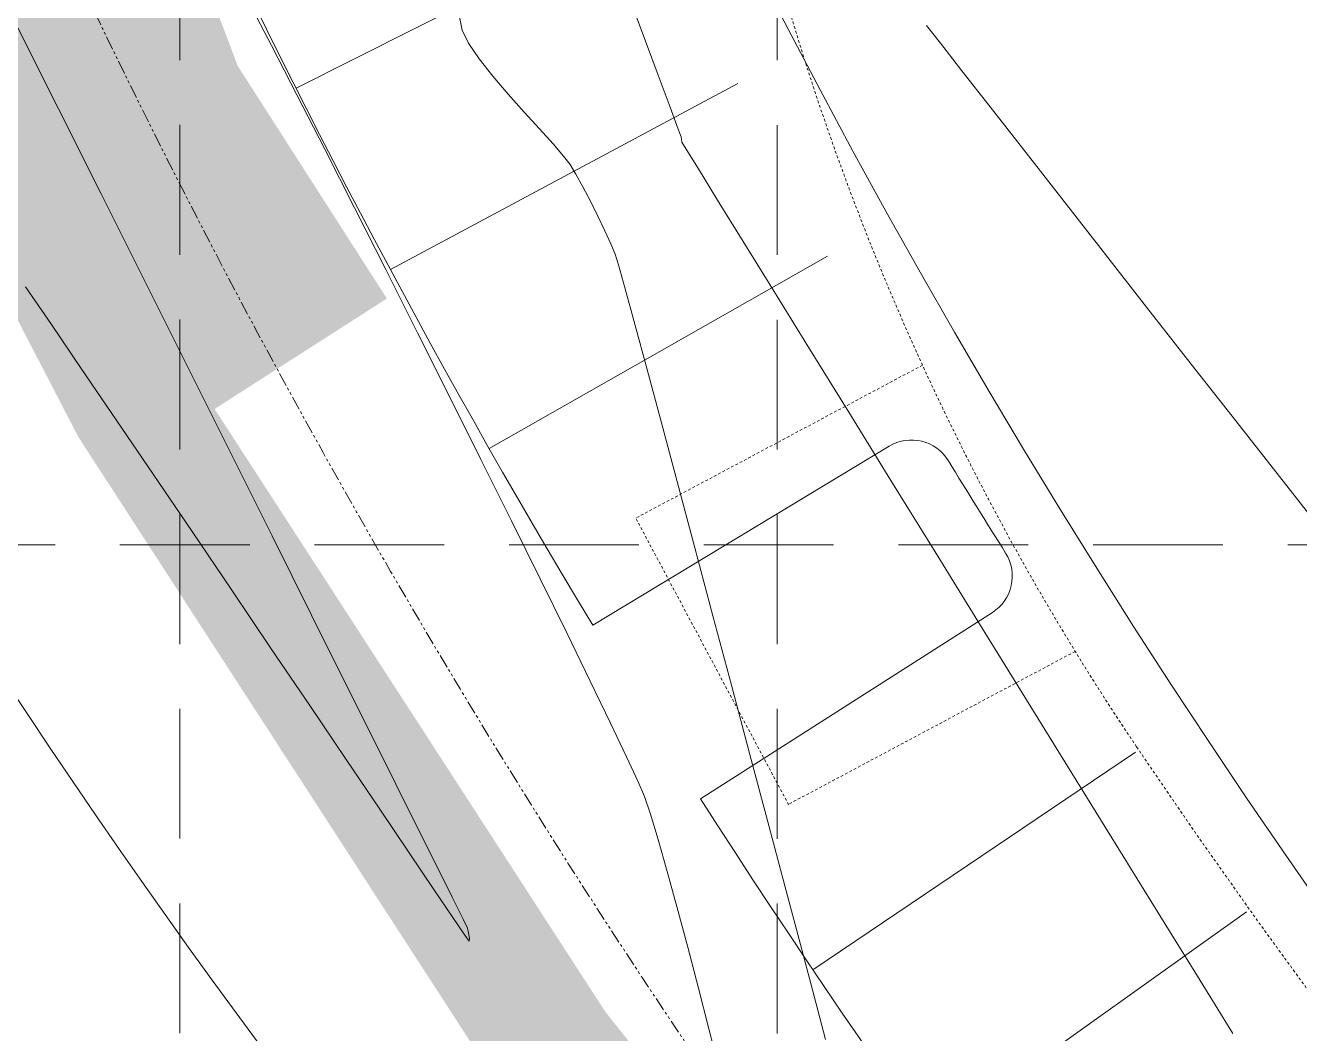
# Model space of a CAD drawing. Extents: x 2140663 to 2528301, y 336313 to 7007653.
# Drawn here: x 2527386.6 to 2527445.5, y 7006284 to 7006330.6 of the extents above; entities that cross this region are included whole.
import ezdxf

# ---------------------------------------------------------------- set-up
doc = ezdxf.new("R2010")
doc.units = 0
doc.header["$MEASUREMENT"] = 0
for name, pattern in [('HIDDEN', [0.375, 0.25, -0.125]), ('PHANTOM2', [1.25, 0.625, -0.125, 0.125, -0.125, 0.125, -0.125]), ('xdrc002pt$0$HIDDEN2', [0.1875, 0.125, -0.0625])]:
    doc.linetypes.add(name, pattern=pattern)
for name, color, linetype in [('1 EXISTING CONTOURS', 43, 'Continuous'), ('1 SILT FENCE', 200, 'Continuous'), ('GRID', 254, 'HIDDEN'), ('LIMITS OF DISTURBANCE', 1, 'HIDDEN'), ('xdrc002ar$0$xdrc002ar$0$C-PKNG-FACE-N', 1, 'Continuous'), ('xdrc002ar$0$xdrc002ar$0$C-PKNG-STRP-N', 6, 'Continuous'), ('xdrc002bs$0$v-rail-road-exist-demo', 14, 'xdrc002bs$0$TRACKS'), ('xdrc002bs$0$v-rail-road-exst', 14, 'xdrc002bs$0$TRACKS'), ('xdrc002pt$0$V-ESMT-ACCS-N', 2, 'xdrc002pt$0$HIDDEN2'), ('xdrc002pt$0$v-prop-line', 3, 'PHANTOM2')]:
    doc.layers.add(name, color=color, linetype=linetype)
doc.linetypes.add('xdrc002bs$0$TRACKS', pattern='A,0.15,[130,ltypeshp.shx,S=0.25,R=0,X=0,Y=0],0.15', length=0.3)

msp = doc.modelspace()

# ---------------------------------------------------------------- linework, layer by layer
at = {"layer": '1 EXISTING CONTOURS', "color": 43, "lineweight": 0, "extrusion": (0.9368229661767872, 0.3498038450956855, 0), "elevation": 4818581.782104854}
msp.add_lwpolyline([(5679594.641708712, 603), (5679591.892343641, 603)], dxfattribs=at)
at = {"layer": '1 EXISTING CONTOURS', "color": 43, "lineweight": 0}
for points, elevation in [([(2527396.923392883, 7006331.660442058), (2527397.954239432, 7006329.686309978)], 601), ([(2527406.769749418, 7006330.393052331), (2527407.0674774, 7006329.794153987)], 602), ([(2527414.995360813, 7006330.5585473), (2527415.788386043, 7006328.436194272)], 603), ([(2527428.887782692, 7006329.791395475), (2527428.250136296, 7006330.613484456)], 603), ([(2527397.954239432, 7006329.686309978), (2527399.128483375, 7006327.411195022)], 601), ([(2527408.185412, 7006328.275987545), (2527408.895749873, 7006327.440789365)], 602), ([(2527399.128483375, 7006327.411195022), (2527400.418581156, 7006324.890471439)], 601), ([(2527408.895749873, 7006327.440789365), (2527409.633755629, 7006326.610894493)], 602), ([(2527388.104345124, 7006326.758493735), (2527390.062717165, 7006322.85384523)], 600), ([(2527410.344494897, 7006325.828337885), (2527410.973033304, 7006325.135154502)], 602), ([(2527410.973033304, 7006325.135154502), (2527411.464436477, 7006324.573379303)], 602), ([(2527416.915311274, 7006325.338558942), (2527416.935026, 7006325.213204385)], 603), ([(2527417.132589822, 7006324.891267245), (2527417.695514778, 7006323.978329948)], 603), ([(2527411.763770044, 7006324.185047248), (2527412.034954496, 7006323.733715432)], 602), ([(2527417.695514778, 7006323.978329948), (2527418.585356801, 7006322.536640869)], 603), ([(2527401.796989223, 7006322.179513476), (2527403.23616402, 7006319.333695377)], 601), ([(2527413.050777658, 7006321.798174151), (2527413.374369585, 7006321.124643812)], 602), ([(2527413.374369585, 7006321.124643812), (2527413.649234084, 7006320.519687868)], 602), ([(2527403.23616402, 7006319.333695377), (2527404.708561995, 7006316.408391394)], 601), ([(2527392.064516609, 7006318.857042718), (2527394.075003282, 7006314.838226092)], 600), ([(2527414.305919694, 7006318.438617372), (2527414.753140518, 7006316.801771099)], 602), ([(2527415.319523961, 7006314.708505534), (2527415.984651641, 7006312.236344706)], 602), ([(2527444.559588828, 7006309.756586917), (2527442.547278499, 7006312.32470904)], 603), ([(2527394.283018202, 7006307.211305533), (2527392.488158526, 7006309.860165802)], 600), ([(2527416.728105176, 7006309.462812644), (2527417.529466183, 7006306.465433378)], 602), ([(2527446.469667184, 7006307.319947942), (2527444.559588828, 7006309.756586917)], 603), ([(2527397.983077617, 7006307.015110088), (2527399.811184931, 7006303.351090499)], 600), ([(2527432.859819043, 7006299.437869021), (2527434.961931539, 7006296.038590756)], 603), ([(2527402.960585632, 7006294.372803533), (2527401.411621657, 7006296.666161158)], 600), ([(2527420.07681021, 7006296.90545264), (2527420.905617279, 7006293.787924846)], 602), ([(2527434.961931539, 7006296.038590756), (2527437.006520406, 7006292.733044456)], 603), ([(2527415.20023448, 7006294.965962174), (2527415.478257406, 7006294.147702827)], 601), ([(2527415.834627212, 7006292.96708139), (2527416.251908688, 7006291.498210136)], 601), ([(2527437.006520406, 7006292.733044456), (2527438.955141576, 7006289.583478494)], 603), ([(2527416.712666627, 7006289.815201345), (2527417.199465819, 7006287.992167292)], 601), ([(2527407.014829235, 7006288.870060776), (2527407.064477983, 7006288.660801863)], 600), ([(2527407.106731403, 7006288.402449842), (2527407.1015034, 7006288.267129142)], 600), ([(2527417.199465819, 7006287.992167292), (2527417.694871054, 7006286.103220253)], 601), ([(2527417.694871054, 7006286.103220253), (2527418.181447124, 7006284.222472505)], 601)]:
    msp.add_lwpolyline(points, dxfattribs=dict(at, elevation=elevation))
at = {"layer": '1 EXISTING CONTOURS', "color": 43, "lineweight": 0, "extrusion": (0.9806572332450397, 0.1957329580938882, 0), "elevation": 3849889.503322495}
msp.add_lwpolyline([(6376112.400244692, 602), (6376111.775101759, 602)], dxfattribs=at)
at = {"layer": '1 EXISTING CONTOURS', "color": 43, "lineweight": 0, "extrusion": (0.8935633611282834, 0.4489370998805127, 0), "elevation": 5403781.425167684}
msp.add_lwpolyline([(5125962.789769979, 600.0000000000003), (5125958.601645487, 600.0000000000003)], dxfattribs=at)
at = {"layer": '1 EXISTING CONTOURS', "color": 43, "lineweight": 0, "extrusion": (0.8264974451848304, 0.5629404703012109, 0), "elevation": 6033042.073618589}
msp.add_lwpolyline([(4367933.951782297, 602.0000000000007), (4367933.080999309, 602.0000000000007)], dxfattribs=at)
at = {"layer": '1 EXISTING CONTOURS', "color": 43, "lineweight": 0, "extrusion": (0.7888891665507849, 0.6145355017399793, 0), "elevation": 6299499.662510248}
msp.add_lwpolyline([(3974021.271972884, 603), (3974022.890048256, 603)], dxfattribs=at)
at = {"layer": '1 EXISTING CONTOURS', "color": 43, "lineweight": 0, "extrusion": (0.786141784190765, 0.6180461917602607, 0), "elevation": 6317135.689454472}
msp.add_lwpolyline([(3945913.423170965, 602.0000000000007), (3945912.407493457, 602.0000000000007)], dxfattribs=at)
at = {"layer": '1 EXISTING CONTOURS', "color": 43, "lineweight": 0, "extrusion": (0.9366897498809077, 0.350160409623993, 0), "elevation": 4820743.297846396}
msp.add_lwpolyline([(5677755.0827309, 603), (5677753.373087737, 603)], dxfattribs=at)
at = {"layer": '1 EXISTING CONTOURS', "color": 43, "lineweight": 0, "extrusion": (0.7883228313943369, 0.6152618251626017, 0), "elevation": 6303157.1506195}
msp.add_lwpolyline([(3968215.497229152, 603), (3968217.610294825, 603)], dxfattribs=at)
at = {"layer": '1 EXISTING CONTOURS', "color": 43, "lineweight": 0, "extrusion": (0.7402581946171155, 0.67232269432335, 0), "elevation": 6581448.07688782}
msp.add_lwpolyline([(3487255.833253234, 602), (3487254.776113153, 602)], dxfattribs=at)
at = {"layer": '1 EXISTING CONTOURS', "color": 43, "lineweight": 0, "extrusion": (0.9366930887476864, 0.3501514779239391, 0), "elevation": 4820689.158143239}
msp.add_lwpolyline([(5677799.340404729, 603), (5677798.259127472, 603)], dxfattribs=at)
at = {"layer": '1 EXISTING CONTOURS', "color": 43, "lineweight": 0, "extrusion": (0.7879957422662393, 0.6156806884824947, 0), "elevation": 6305265.148682059}
msp.add_lwpolyline([(3964862.63030879, 603), (3964865.15567311, 603)], dxfattribs=at)
at = {"layer": '1 EXISTING CONTOURS', "color": 43, "lineweight": 0, "extrusion": (0.9370355469976406, 0.349233995571497, 0), "elevation": 4815126.512568594}
msp.add_lwpolyline([(5682516.493486815, 603), (5682516.112911979, 603)], dxfattribs=at)
at = {"layer": '1 EXISTING CONTOURS', "color": 43, "lineweight": 0, "extrusion": (0.9913812372772303, 0.1310085584023746, 0), "elevation": 3423522.290919329}
msp.add_lwpolyline([(6614826.364245987, 603.0000000000003), (6614826.236350666, 603.0000000000003)], dxfattribs=at)
at = {"layer": '1 EXISTING CONTOURS', "color": 43, "lineweight": 0, "extrusion": (0.8913911260401346, 0.4532348843777377, 0), "elevation": 5428413.156719055}
msp.add_lwpolyline([(5099869.797028484, 601.0000000000003), (5099866.75576199, 601.0000000000003)], dxfattribs=at)
at = {"layer": '1 EXISTING CONTOURS', "color": 43, "lineweight": 0, "extrusion": (0.8523091735047468, 0.5230383090746372, 0), "elevation": 5818717.131335331}
msp.add_lwpolyline([(4649619.371749099, 603.0000000000007), (4649618.994025673, 603.0000000000007)], dxfattribs=at)
at = {"layer": '1 EXISTING CONTOURS', "color": 43, "lineweight": 0, "extrusion": (0.7877759992300396, 0.6159618292046292, 0), "elevation": 6306679.526169043}
msp.add_lwpolyline([(3962609.619976116, 603), (3962612.474946796, 603)], dxfattribs=at)
at = {"layer": '1 EXISTING CONTOURS', "color": 43, "lineweight": 0, "extrusion": (0.7920158435477286, 0.6105005352736228, 0), "elevation": 6279114.825346658}
msp.add_lwpolyline([(4006134.015259029, 602), (4006133.524950586, 602)], dxfattribs=at)
at = {"layer": '1 EXISTING CONTOURS', "color": 43, "lineweight": 0, "extrusion": (0.8751725134522949, 0.4838109875742725, 0), "elevation": 5601657.948034633}
msp.add_lwpolyline([(4908952.239457767, 602), (4908951.575182032, 602)], dxfattribs=at)
at = {"layer": '1 EXISTING CONTOURS', "color": 43, "lineweight": 0, "extrusion": (0.8857044185900332, 0.4642495911576998, 0), "elevation": 5491222.95060962}
msp.add_lwpolyline([(5032181.220997505, 602.0000000000007), (5032180.473874331, 602.0000000000007)], dxfattribs=at)
at = {"layer": '1 EXISTING CONTOURS', "color": 43, "lineweight": 0, "extrusion": (0.8941229014406148, 0.4478216577158999, 0), "elevation": 5397380.450850614}
msp.add_lwpolyline([(5132693.710929093, 600), (5132689.240847288, 600)], dxfattribs=at)
at = {"layer": '1 EXISTING CONTOURS', "color": 43, "lineweight": 0, "extrusion": (0.893723930913458, 0.4486173595756149, 0), "elevation": 5401967.112216948}
msp.add_lwpolyline([(5127876.864109592, 602), (5127876.08931203, 602)], dxfattribs=at)
at = {"layer": '1 EXISTING CONTOURS', "color": 43, "lineweight": 0, "extrusion": (0.8508527067825064, 0.5254042932455751, 0), "elevation": 5831612.885137588}
msp.add_lwpolyline([(4633431.919317039, 603), (4633429.676634526, 603)], dxfattribs=at)
at = {"layer": '1 EXISTING CONTOURS', "color": 43, "lineweight": 0, "extrusion": (0.7876118700649871, 0.616171682352195, 0), "elevation": 6307734.999308143}
msp.add_lwpolyline([(3960926.186127352, 603.0000000000003), (3960929.288011865, 603.0000000000003)], dxfattribs=at)
at = {"layer": '1 EXISTING CONTOURS', "color": 43, "lineweight": 0, "extrusion": (0.8507868877734648, 0.5255108672451426, 0), "elevation": 5832193.224484937}
msp.add_lwpolyline([(4632699.170320934, 603), (4632696.452310639, 603)], dxfattribs=at)
at = {"layer": '1 EXISTING CONTOURS', "color": 43, "lineweight": 0, "extrusion": (0.9240174824393882, 0.3823502218469017, 0), "elevation": 5014242.602281381}
msp.add_lwpolyline([(5507605.47828187, 602), (5507604.951525662, 602)], dxfattribs=at)
at = {"layer": '1 EXISTING CONTOURS', "color": 43, "lineweight": 0, "extrusion": (0.7874783018230929, 0.6163423757602732, 0), "elevation": 6308593.346738163}
msp.add_lwpolyline([(3959555.68142079, 603), (3959558.947526501, 603)], dxfattribs=at)
at = {"layer": '1 EXISTING CONTOURS', "color": 43, "lineweight": 0, "extrusion": (0.957713704887819, 0.287722886594111, 0), "elevation": 4436417.506964911}
msp.add_lwpolyline([(5982853.907668051, 602.0000000000007), (5982853.394533907, 602.0000000000007)], dxfattribs=at)
at = {"layer": '1 EXISTING CONTOURS', "color": 43, "lineweight": 0, "extrusion": (0.9632295444307315, 0.268679818251698, 0), "elevation": 4316936.495179977}
msp.add_lwpolyline([(6069628.84641012, 602), (6069627.7014048, 602)], dxfattribs=at)
at = {"layer": '1 EXISTING CONTOURS', "color": 43, "lineweight": 0, "extrusion": (0.8242924741093918, 0.5661642139226196, 0), "elevation": 6050032.557185967}
msp.add_lwpolyline([(4344337.677854635, 600), (4344339.793592658, 600)], dxfattribs=at)
at = {"layer": '1 EXISTING CONTOURS', "color": 43, "lineweight": 0, "extrusion": (0.8507388149500761, 0.525588687794306, 0), "elevation": 5832616.959751314}
msp.add_lwpolyline([(4632162.953502497, 603.0000000000007), (4632159.833327268, 603.0000000000007)], dxfattribs=at)
at = {"layer": '1 EXISTING CONTOURS', "color": 43, "lineweight": 0, "extrusion": (0.7873609108547542, 0.6164923325216397, 0), "elevation": 6309347.292990286}
msp.add_lwpolyline([(3958350.848899601, 603.0000000000007), (3958354.196533818, 603.0000000000007)], dxfattribs=at)
at = {"layer": '1 EXISTING CONTOURS', "color": 43, "lineweight": 0, "extrusion": (0.825789583219319, 0.5639783366818831, 0), "elevation": 6038501.384063305}
msp.add_lwpolyline([(4360348.952098325, 600), (4360351.457956469, 600)], dxfattribs=at)
at = {"layer": '1 EXISTING CONTOURS', "color": 43, "lineweight": 0, "extrusion": (0.9652894847992632, 0.2611823319751417, 0), "elevation": 4269613.045776262}
msp.add_lwpolyline([(6103007.85682843, 602.0000000000007), (6103005.688291843, 602.0000000000007)], dxfattribs=at)
at = {"layer": '1 EXISTING CONTOURS', "color": 43, "lineweight": 0, "extrusion": (0.8940182420958077, 0.4480305601183046, 0), "elevation": 5398589.779430926}
msp.add_lwpolyline([(5131420.131774416, 601), (5131416.832719112, 601)], dxfattribs=at)
at = {"layer": '1 EXISTING CONTOURS', "color": 43, "lineweight": 0, "extrusion": (0.8506992240316572, 0.5256527658368557, 0), "elevation": 5832965.847753236}
msp.add_lwpolyline([(4631720.494547727, 603), (4631717.045370413, 603)], dxfattribs=at)
at = {"layer": '1 EXISTING CONTOURS', "color": 43, "lineweight": 0, "extrusion": (0.8945093297118698, 0.4470492803466094, 0), "elevation": 5392945.586259684}
msp.add_lwpolyline([(5137344.287309447, 600), (5137339.848349775, 600)], dxfattribs=at)
at = {"layer": '1 EXISTING CONTOURS', "color": 43, "lineweight": 0, "extrusion": (0.7872498190673883, 0.6166341884605204, 0), "elevation": 6310060.402496122}
msp.add_lwpolyline([(3957210.625935135, 603.0000000000003), (3957213.972405145, 603.0000000000003)], dxfattribs=at)
at = {"layer": '1 EXISTING CONTOURS', "color": 43, "lineweight": 0, "extrusion": (0.8267408565675092, 0.5625829326259562, 0), "elevation": 6031128.982077919}
msp.add_lwpolyline([(4370537.785120551, 600), (4370540.601680659, 600)], dxfattribs=at)
at = {"layer": '1 EXISTING CONTOURS', "color": 43, "lineweight": 0, "extrusion": (0.8947780428462653, 0.4465112025920596, 0), "elevation": 5389865.00946312}
msp.add_lwpolyline([(5140580.268554732, 601.0000000000007), (5140577.007239775, 601.0000000000007)], dxfattribs=at)
at = {"layer": '1 EXISTING CONTOURS', "color": 43, "lineweight": 0, "extrusion": (0.8273895301561633, 0.5616284941026084, 0), "elevation": 6026081.339278881}
msp.add_lwpolyline([(4377491.786200361, 600.0000000000003), (4377494.834037119, 600.0000000000003)], dxfattribs=at)
at = {"layer": '1 EXISTING CONTOURS', "color": 43, "lineweight": 0, "extrusion": (0.8506635104622898, 0.5257105591178227, 0), "elevation": 5833280.50219785}
msp.add_lwpolyline([(4631320.756772185, 603), (4631317.05175565, 603)], dxfattribs=at)
at = {"layer": '1 EXISTING CONTOURS', "color": 43, "lineweight": 0, "extrusion": (0.9659007595954353, 0.2589125771625648, 0), "elevation": 4255255.376906288}
msp.add_lwpolyline([(6113022.524900127, 602), (6113019.653453932, 602)], dxfattribs=at)
at = {"layer": '1 EXISTING CONTOURS', "color": 43, "lineweight": 0, "extrusion": (0.8946659837362461, 0.4467356909239009, 0), "elevation": 5391144.408043318}
msp.add_lwpolyline([(5139229.979814439, 600), (5139225.673821775, 600)], dxfattribs=at)
at = {"layer": '1 EXISTING CONTOURS', "color": 43, "lineweight": 0, "extrusion": (0.8955568523799329, 0.4449471026485592, 0), "elevation": 5380874.808709795}
msp.add_lwpolyline([(5149986.706836192, 601.0000000000003), (5149983.54509816, 601.0000000000003)], dxfattribs=at)
at = {"layer": '1 EXISTING CONTOURS', "color": 43, "lineweight": 0, "extrusion": (0.8506288929134191, 0.5257665703911679, 0), "elevation": 5833585.44120504}
msp.add_lwpolyline([(4630932.946109765, 603), (4630929.058416866, 603)], dxfattribs=at)
at = {"layer": '1 EXISTING CONTOURS', "color": 43, "lineweight": 0, "extrusion": (0.8964044741732551, 0.4432369780175951, 0), "elevation": 5371035.436315123}
msp.add_lwpolyline([(5160244.428671633, 601), (5160241.428346295, 601)], dxfattribs=at)
at = {"layer": '1 EXISTING CONTOURS', "color": 43, "lineweight": 0, "extrusion": (0.8281836718480174, 0.5604567830656842, 0), "elevation": 6019879.078335907}
msp.add_lwpolyline([(4386010.690853268, 600), (4386013.962955277, 600)], dxfattribs=at)
at = {"layer": '1 EXISTING CONTOURS', "color": 43, "lineweight": 0, "extrusion": (0.9661944161442662, 0.2578145655536954, 0), "elevation": 4248304.561757117}
msp.add_lwpolyline([(6117849.132365083, 602), (6117845.878669565, 602)], dxfattribs=at)
at = {"layer": '1 EXISTING CONTOURS', "color": 43, "lineweight": 0, "extrusion": (0.8505933191774644, 0.5258241201872201, 0), "elevation": 5833898.742622906}
msp.add_lwpolyline([(4630534.36492506, 603), (4630530.367718654, 603)], dxfattribs=at)
at = {"layer": '1 EXISTING CONTOURS', "color": 43, "lineweight": 0, "extrusion": (0.8973887652101796, 0.4412407552284232, 0), "elevation": 5359536.997949895}
msp.add_lwpolyline([(5172182.945776422, 601.0000000000007), (5172180.168697184, 601.0000000000007)], dxfattribs=at)
at = {"layer": '1 EXISTING CONTOURS', "color": 43, "lineweight": 0, "extrusion": (0.828422394620573, 0.5601038618784161, 0), "elevation": 6018009.752041279}
msp.add_lwpolyline([(4388571.961839761, 600.0000000000007), (4388575.226927482, 600.0000000000007)], dxfattribs=at)
at = {"layer": '1 EXISTING CONTOURS', "color": 43, "lineweight": 0, "extrusion": (0.8949420131916453, 0.4461824660657172, 0), "elevation": 5387965.982356083}
msp.add_lwpolyline([(5142553.745567781, 600), (5142549.940322229, 600)], dxfattribs=at)
at = {"layer": '1 EXISTING CONTOURS', "color": 43, "lineweight": 0, "extrusion": (0.9662908031220988, 0.2574530710666497, 0), "elevation": 4246015.431949981}
msp.add_lwpolyline([(6119434.842879127, 602.0000000000007), (6119431.518308947, 602.0000000000007)], dxfattribs=at)
at = {"layer": '1 EXISTING CONTOURS', "color": 43, "lineweight": 0, "extrusion": (0.8986179228960831, 0.438732069320137, 0), "elevation": 5345066.972929083}
msp.add_lwpolyline([(5187132.501176438, 601.0000000000007), (5187130.009171709, 601.0000000000007)], dxfattribs=at)
at = {"layer": '1 EXISTING CONTOURS', "color": 43, "lineweight": 0, "extrusion": (0.8505549308352249, 0.5258862135784562, 0), "elevation": 5834236.763851866}
msp.add_lwpolyline([(4630104.470620624, 603), (4630100.437063555, 603)], dxfattribs=at)
at = {"layer": '1 EXISTING CONTOURS', "color": 43, "lineweight": 0, "extrusion": (0.8285840173113383, 0.5598647392506549, 0), "elevation": 6016742.87160142}
msp.add_lwpolyline([(4390305.518585443, 600), (4390308.6972266, 600)], dxfattribs=at)
at = {"layer": '1 EXISTING CONTOURS', "color": 43, "lineweight": 0, "extrusion": (0.900291472900342, 0.4352875645167605, 0), "elevation": 5325163.489463891}
msp.add_lwpolyline([(5207561.088228125, 601), (5207558.943115873, 601)], dxfattribs=at)
at = {"layer": '1 EXISTING CONTOURS', "color": 43, "lineweight": 0, "extrusion": (0.9663675298795286, 0.2571649221696819, 0), "elevation": 4244190.494983424}
msp.add_lwpolyline([(6120697.362059548, 602), (6120694.046781862, 602)], dxfattribs=at)
at = {"layer": '1 EXISTING CONTOURS', "color": 43, "lineweight": 0, "extrusion": (0.8950748877558856, 0.4459158500309102, 0), "elevation": 5386433.817820089}
msp.add_lwpolyline([(5144154.745143142, 600.0000000000003), (5144151.307677977, 600.0000000000003)], dxfattribs=at)
at = {"layer": '1 EXISTING CONTOURS', "color": 43, "lineweight": 0, "extrusion": (0.8286747939719737, 0.5597303688701435, 0), "elevation": 6016030.861424094}
msp.add_lwpolyline([(4391278.121927712, 600), (4391281.134689642, 600)], dxfattribs=at)
at = {"layer": '1 EXISTING CONTOURS', "color": 43, "lineweight": 0, "extrusion": (0.9028419720417765, 0.4299725264708386, 0), "elevation": 5294370.913433157}
msp.add_lwpolyline([(5238861.800671812, 601), (5238860.064245919, 601)], dxfattribs=at)
at = {"layer": '1 EXISTING CONTOURS', "color": 43, "lineweight": 0, "extrusion": (0.8952167703003816, 0.4456309394251636, 0), "elevation": 5384796.243909691}
msp.add_lwpolyline([(5145865.462836834, 600), (5145862.471423388, 600)], dxfattribs=at)
at = {"layer": '1 EXISTING CONTOURS', "color": 43, "lineweight": 0, "extrusion": (0.9074433650860078, 0.4201744151675378, 0), "elevation": 5237352.064608246}
msp.add_lwpolyline([(5295862.67694901, 601), (5295861.410935191, 601)], dxfattribs=at)
at = {"layer": '1 EXISTING CONTOURS', "color": 43, "lineweight": 0, "extrusion": (0.9188346137618711, 0.3946428164214739, 0), "elevation": 5087260.547370239}
msp.add_lwpolyline([(5440200.810232928, 601.0000000000007), (5440200.076064618, 601.0000000000007)], dxfattribs=at)
at = {"layer": '1 EXISTING CONTOURS', "color": 43, "lineweight": 0, "extrusion": (0.8286078946362038, 0.5598293998590622, 0), "elevation": 6016555.620030696}
msp.add_lwpolyline([(4390553.904118698, 600), (4390556.346823545, 600)], dxfattribs=at)
at = {"layer": '1 EXISTING CONTOURS', "color": 43, "lineweight": 0, "extrusion": (0.8953860590323788, 0.4452906975117105, 0), "elevation": 5382840.27004985}
msp.add_lwpolyline([(5147908.486983549, 600), (5147906.019893176, 600)], dxfattribs=at)
at = {"layer": '1 EXISTING CONTOURS', "color": 43, "lineweight": 0, "extrusion": (0.9573376291924853, 0.2889717351785667, 0), "elevation": 4444210.91897246}
msp.add_lwpolyline([(5977037.3925178, 601.0000000000007), (5977036.159283672, 601.0000000000007)], dxfattribs=at)
at = {"layer": '1 EXISTING CONTOURS', "color": 43, "lineweight": 0, "extrusion": (0.9664825698395104, 0.2567322383270477, 0), "elevation": 4241449.738477927}
msp.add_lwpolyline([(6122590.398910506, 602.0000000000007), (6122587.34272, 602.0000000000007)], dxfattribs=at)
at = {"layer": '1 EXISTING CONTOURS', "color": 43, "lineweight": 0, "extrusion": (0.828372831524195, 0.5601771612557832, 0), "elevation": 6018398.038517074}
msp.add_lwpolyline([(4388026.011049131, 600.0000000000007), (4388028.049576342, 600.0000000000007)], dxfattribs=at)
at = {"layer": '1 EXISTING CONTOURS', "color": 43, "lineweight": 0, "extrusion": (0.8956271547588033, 0.4448055751209181, 0), "elevation": 5380050.707591615}
msp.add_lwpolyline([(5150821.30793388, 600), (5150819.443437859, 600)], dxfattribs=at)
at = {"layer": '1 EXISTING CONTOURS', "color": 43, "lineweight": 0, "extrusion": (0.9645079784537055, 0.26405370570993, 0), "elevation": 4287750.373225853}
msp.add_lwpolyline([(6090250.422208048, 601), (6090248.677267802, 601)], dxfattribs=at)
at = {"layer": '1 EXISTING CONTOURS', "color": 43, "lineweight": 0, "extrusion": (0.8278287674443948, 0.5609808657980184, 0), "elevation": 6022653.955613488}
msp.add_lwpolyline([(4382181.297794146, 600.0000000000007), (4382182.852712009, 600.0000000000007)], dxfattribs=at)
at = {"layer": '1 EXISTING CONTOURS', "color": 43, "lineweight": 0, "extrusion": (0.9665272704684083, 0.2565639012817047, 0), "elevation": 4240383.297519132}
msp.add_lwpolyline([(6123325.987026196, 602), (6123323.180630589, 602)], dxfattribs=at)
at = {"layer": '1 EXISTING CONTOURS', "color": 43, "lineweight": 0, "extrusion": (0.8960971980577975, 0.4438578732353009, 0), "elevation": 5374598.82344825}
msp.add_lwpolyline([(5156507.930968709, 600), (5156506.747337827, 600)], dxfattribs=at)
at = {"layer": '1 EXISTING CONTOURS', "color": 43, "lineweight": 0, "extrusion": (0.8503206984894862, 0.5262648665076858, 0), "elevation": 5836297.710089022}
msp.add_lwpolyline([(4627490.728109137, 603), (4627487.280777732, 603)], dxfattribs=at)
at = {"layer": '1 EXISTING CONTOURS', "color": 43, "lineweight": 0, "extrusion": (0.8263898719306757, 0.5630983746827916, 0), "elevation": 6033853.161962599}
msp.add_lwpolyline([(4366747.182181852, 600), (4366748.17406242, 600)], dxfattribs=at)
at = {"layer": '1 EXISTING CONTOURS', "color": 43, "lineweight": 0, "extrusion": (0.8981482291891871, 0.4396928000369433, 0), "elevation": 5350600.905953901}
msp.add_lwpolyline([(5181403.699149211, 600), (5181403.274649719, 600)], dxfattribs=at)
at = {"layer": '1 EXISTING CONTOURS', "color": 43, "lineweight": 0, "extrusion": (0.8186676523670267, 0.5742675987445759, 0), "elevation": 6092590.777640087}
msp.add_lwpolyline([(4284413.560226912, 600), (4284413.909677043, 600)], dxfattribs=at)
at = {"layer": '1 EXISTING CONTOURS', "color": 43, "lineweight": 0, "extrusion": (0.9868881953925092, 0.1614053586313565, 0), "elevation": 3625120.730856488}
msp.add_lwpolyline([(6506486.529208258, 600.0000000000007), (6506486.267423769, 600.0000000000007)], dxfattribs=at)
at = {"layer": '1 EXISTING CONTOURS', "color": 43, "lineweight": 0, "extrusion": (0.966566353913409, 0.2564166209170902, 0), "elevation": 4239450.189224737}
msp.add_lwpolyline([(6123969.250201175, 602), (6123966.773768105, 602)], dxfattribs=at)
at = {"layer": '1 EXISTING CONTOURS', "color": 43, "lineweight": 0, "extrusion": (0.850215636568829, 0.5264345840974557, 0), "elevation": 5837221.262391288}
msp.add_lwpolyline([(4626322.235689721, 603.0000000000003), (4626319.117821679, 603.0000000000003)], dxfattribs=at)
at = {"layer": '1 EXISTING CONTOURS', "color": 43, "lineweight": 0, "extrusion": (0.9666016999727506, 0.2562833463371914, 0), "elevation": 4238605.763882617}
msp.add_lwpolyline([(6124551.259603797, 602.0000000000007), (6124549.193300936, 602.0000000000007)], dxfattribs=at)
at = {"layer": '1 EXISTING CONTOURS', "color": 43, "lineweight": 0, "extrusion": (0.9687707987243398, 0.2479579390521802, 0), "elevation": 4185752.726569037}
msp.add_lwpolyline([(6160790.158899791, 601), (6160788.302489394, 601)], dxfattribs=at)
at = {"layer": '1 SILT FENCE', "color": 200, "linetype": 'Continuous', "lineweight": 0, "const_width": 10}
msp.add_lwpolyline([(2527399.081934685, 7006315.288383235), (2527391.900589671, 7006326.489594969), (2527366.741728181, 7006393.255902261), (2527354.340679787, 7006455.342112081), (2527350.22266781, 7006657.083685357)], dxfattribs=at)
at = {"layer": 'GRID', "color": 253, "linetype": 'HIDDEN', "lineweight": 0, "ltscale": 24}
for p, q in [((2527393.70391521, 7006032.011927022), (2527393.789998551, 7007623.565466588)), ((2527421.368363672, 7006032.007577593), (2527421.22060479, 7007623.464267181)), ((2527228.947377252, 7006306.604331039), (2528272.331315909, 7006306.604331039))]:
    msp.add_line(p, q, dxfattribs=at)
at = {"layer": 'LIMITS OF DISTURBANCE', "ltscale": 70, "const_width": 6}
msp.add_lwpolyline([(2527323.279507909, 7007478.034385583), (2527323.279507909, 7007463.102355542), (2527345.362386929, 7006446.874516389, 0.3527120601780434), (2527681.725039883, 7006131.321992346), (2528205.897920626, 7006144.525554366), (2528183.386823632, 7007495.015237641)], format="xyb", close=True, dxfattribs=at)
at = {"layer": 'xdrc002ar$0$xdrc002ar$0$C-PKNG-FACE-N', "color": 7, "linetype": 'Continuous', "lineweight": 0}
for p, q in [((2527426.513193901, 7006311.156612497), (2527412.809256908, 7006302.887303637)), ((2527431.287116455, 7006303.467467578), (2527417.797373138, 7006294.853166478))]:
    msp.add_line(p, q, dxfattribs=at)
for centre, radius, start, end in [((2527731.944868506, 7006495.461958744), 372.7365509038806, 184.2893280860441, 211.1078637476755), ((2527427.546495185, 7006309.444220818), 1.9999992, 31.42908751527481, 121.1078641872133), ((2527731.944868506, 7006495.461958744), 354.7365581038806, 211.4290875152748, 212.2403268546641), ((2527430.210706258, 7006305.153094431), 1.9999992, 302.5615502703853, 32.2403268546641), ((2527731.944868506, 7006495.461958744), 372.7365509038806, 212.5615500005456, 241.6352742684922)]:
    msp.add_arc(centre, radius, start, end, dxfattribs=at)
at = {"layer": 'xdrc002ar$0$xdrc002ar$0$C-PKNG-STRP-N', "color": 7, "linetype": 'Continuous', "lineweight": 0}
for p, q in [((2527415.163689531, 7006335.81324967), (2527399.089623277, 7006327.712377217)), ((2527419.516987749, 7006327.936148058), (2527403.452370536, 7006319.322198446)), ((2527423.669051564, 7006319.951143282), (2527408.026563192, 7006311.045398039)), ((2527437.90769427, 7006297.017594188), (2527422.987701115, 7006286.948158007)), ((2527443.036640773, 7006289.622065608), (2527428.376899906, 7006279.177366552))]:
    msp.add_line(p, q, dxfattribs=at)
at = {"layer": 'xdrc002bs$0$v-rail-road-exist-demo', "color": 7, "lineweight": 0, "ltscale": 0.1}
msp.add_lwpolyline([(2527406.993449498, 7006362.756524464, 0.2893170627698015), (2527718.472789923, 7006137.537521685, 0.2893170627698015)], format="xyb", dxfattribs=at)
at = {"layer": 'xdrc002bs$0$v-rail-road-exst', "color": 7, "lineweight": 0, "ltscale": 0.1}
msp.add_lwpolyline([(2527329.612689179, 7006488.599018269, 0.1754023176800247), (2527409.052752624, 7006268.680676657, 0.02902946981657823), (2527447.886468883, 7006227.158564671, 0.06767570571352022), (2527510.611701932, 7006181.840893986, 0.01454100416896879), (2527558.661133012, 7006157.949311711, 0.01454100416896879)], format="xyb", dxfattribs=at)
at = {"layer": 'xdrc002pt$0$V-ESMT-ACCS-N', "color": 7, "lineweight": 0}
for p, q in [((2527428.054430791, 7006314.904973308), (2527414.799488438, 7006307.833949239)), ((2527430.568389504, 7006308.656560406), (2527430.568389504, 7006308.656560406)), ((2527421.869405878, 7006294.581081311), (2527414.794206699, 7006307.84385009)), ((2527435.114592479, 7006301.670392962), (2527421.859650126, 7006294.599368894))]:
    msp.add_line(p, q, dxfattribs=at)
for centre, radius, start, end in [((2527540.790118296, 7006366.544839646), 100.0000456299874, 181.1631124530784, 214.060616932164), ((2527540.790072799, 7006366.544832123), 123.9999999892547, 181.1639551651033, 213.9739640355211), ((2527731.94173015, 7006495.772756336), 354.7352810526592, 214.0303340367748, 239.6416565874441)]:
    msp.add_arc(centre, radius, start, end, dxfattribs=at)
at = {"layer": 'xdrc002pt$0$v-prop-line', "color": 7, "lineweight": 0}
msp.add_arc((2527731.94322961, 7006495.76971355), 379.6700000006037, 181.1630531336929, 242.8448308904258, dxfattribs=at)

doc.saveas('drawing.dxf')
